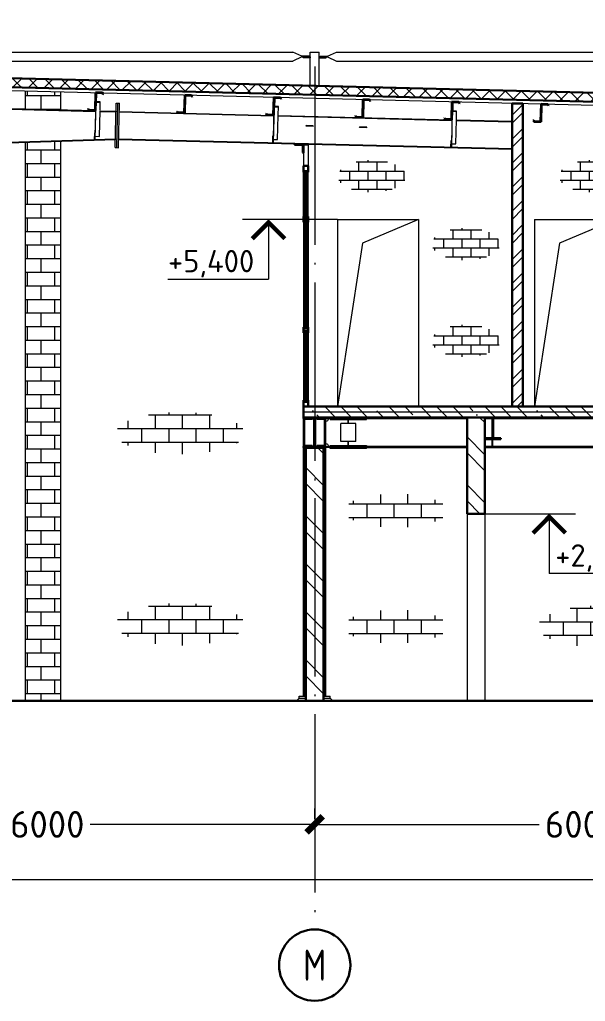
# Model space of a CAD drawing. Extents: x -965262 to 1142518, y -357520 to 71675.
# Drawn here: x -274656 to -268309, y -198866 to -187859 of the extents above; entities that cross this region are included whole.
import ezdxf

# ---------------------------------------------------------------- set-up
doc = ezdxf.new("R2010")
doc.units = 0
doc.header["$LTSCALE"] = 10
doc.linetypes.add('DOTE', pattern=[2.42, 2, -0.2, 0.02, -0.2])
doc.layers.get('0').update_dxf_attribs({"linetype": 'CONTINUOUS', "lineweight": 30})
doc.layers.get('Defpoints').update_dxf_attribs({"linetype": 'CONTINUOUS'})
doc.layers.add('DOTE', color=7, linetype='DOTE', lineweight=9)
doc.styles.add('GOST 2.304', font='isocpeur.ttf', dxfattribs={"width": 0.75, "height": 250})
doc.styles.get("Standard").update_dxf_attribs({"font": 'isocpeur.ttf', "height": 300})
doc.dimstyles.get("Standard").update_dxf_attribs({"dimscale": 100, "dimtxt": 300, "dimasz": 1.8, "dimexe": 1.8, "dimexo": 0.625, "dimgap": 0.9, "dimtad": 0, "dimdec": 0, "dimzin": 0, "dimdsep": 46, "dimtxsty": 'Standard', "dimblk": 'ARCHTICK', "dimcen": 0.9, "dimclrd": 256, "dimclre": 256, "dimclrt": 256, "dimadec": 0, "dimazin": 0, "dimtfac": 1, "dimtdec": 0, "dimtofl": 0, "dimtmove": 0, "dimatfit": 3, "dimfxl": 1, "dimtolj": 1, "dimtzin": 0, "dimlwd": 15, "dimlwe": 15, "dimarcsym": 0})
pattern_1 = [(135, (-339032.66, -366864.93), (-269.4077, -269.4077), []), (135, (-339032.66, -366685.32), (-269.4077, -269.4077), [])]

# ---------------------------------------------------------------- blocks, each defined once
blk = doc.blocks.new('Ось7')
at = {"lineweight": 15}
for p, q in [((1060361, 203785), (1070046, 203785)), ((1070199, 203715), (1070046, 203785)), ((1070330, 203715), (1070199, 203715)), ((1070199, 203715), (1070199, 203701)), ((1070330, 203715), (1070330, 203701)), ((1070346, 203207), (1070346, 203785)), ((1070346, 203785), (1070499, 203785)), ((1070499, 203203), (1070499, 203785)), ((1070515, 203715), (1070515, 203701)), ((1070515, 203715), (1070646, 203715)), ((1070646, 203715), (1070799, 203785)), ((1070646, 203715), (1070646, 203701)), ((1070799, 203785), (1080484, 203785)), ((1060361, 203631), (1070046, 203631)), ((1070199, 203701), (1070046, 203631)), ((1070330, 203701), (1070199, 203701)), ((1070223, 203701), (1070346, 203701)), ((1070223, 203687), (1070223, 203701)), ((1070346, 203687), (1070223, 203687)), ((1070346, 203701), (1070346, 203687)), ((1070623, 203701), (1070499, 203701)), ((1070499, 203701), (1070499, 203687)), ((1070499, 203687), (1070623, 203687)), ((1070515, 203701), (1070646, 203701)), ((1070623, 203687), (1070623, 203701)), ((1070646, 203701), (1070799, 203631)), ((1070799, 203631), (1080484, 203631)), ((1066644, 202928), (1066648, 203060)), ((1066648, 203060), (1066657, 203060)), ((1066657, 203060), (1066653, 202928)), ((1066644, 202928), (1066630, 202344)), ((1066634, 202289), (1066650, 202924)), ((1066643, 202879), (1066649, 202879)), ((1066653, 202928), (1066644, 202928)), ((1066650, 202924), (1066653, 202924)), ((1066721, 202926), (1066653, 202928)), ((1066653, 202924), (1066721, 202922)), ((1066718, 202782), (1066721, 202926)), ((1066979, 202137), (1066998, 202906)), ((1066998, 202906), (1067026, 202906)), ((1067006, 202137), (1067026, 202906)), ((1067006, 202137), (1067026, 202906)), ((1067026, 202906), (1067053, 202905)), ((1067034, 202136), (1067053, 202905)), ((1068178, 202733), (1068185, 203017)), ((1068185, 203017), (1068195, 203017)), ((1068195, 203017), (1068188, 202733)), ((1069720, 202847), (1069723, 202979)), ((1069723, 202979), (1069733, 202979)), ((1069733, 202979), (1069729, 202847)), ((1071254, 202656), (1071261, 202941)), ((1071261, 202941), (1071271, 202940)), ((1071271, 202940), (1071263, 202656)), ((1072796, 202770), (1072799, 202902)), ((1072799, 202902), (1072809, 202902)), ((1072809, 202902), (1072805, 202770)), ((1063641, 202851), (1066640, 202776)), ((1063641, 202837), (1066640, 202762)), ((1066706, 202332), (1066717, 202774)), ((1066717, 202774), (1066994, 202767)), ((1066717, 202760), (1066994, 202753)), ((1066994, 202753), (1066994, 202767)), ((1067050, 202761), (1069716, 202694)), ((1067050, 202752), (1067050, 202761)), ((1067050, 202752), (1069716, 202685)), ((1069720, 202847), (1069706, 202287)), ((1069711, 202233), (1069726, 202843)), ((1069719, 202796), (1069725, 202796)), ((1069729, 202847), (1069720, 202847)), ((1069726, 202843), (1069729, 202843)), ((1069797, 202845), (1069729, 202847)), ((1069729, 202843), (1069797, 202841)), ((1069793, 202700), (1069797, 202845)), ((1072796, 202770), (1072782, 202210)), ((1072787, 202156), (1072802, 202766)), ((1072795, 202719), (1072801, 202719)), ((1072805, 202770), (1072796, 202770)), ((1072802, 202766), (1072805, 202766)), ((1072873, 202768), (1072805, 202770)), ((1072805, 202766), (1072873, 202764)), ((1072869, 202624), (1072873, 202768)), ((1069783, 202278), (1069793, 202693)), ((1069793, 202693), (1072792, 202618)), ((1069793, 202683), (1072792, 202608)), ((1072859, 202201), (1072869, 202616)), ((1072869, 202616), (1073830, 202592)), ((1072869, 202607), (1073830, 202583)), ((1066622, 202280), (1066625, 202395)), ((1066625, 202395), (1066631, 202395)), ((1070275, 202505), (1070276, 202517)), ((1070399, 202502), (1070275, 202505)), ((1070399, 202514), (1070276, 202517)), ((1070399, 202502), (1070399, 202514)), ((1071198, 202482), (1071199, 202494)), ((1071321, 202479), (1071198, 202482)), ((1071322, 202491), (1071199, 202494)), ((1071321, 202479), (1071322, 202491)), ((1061424, 202115), (1066982, 202291)), ((1061424, 202101), (1066982, 202277)), ((1066622, 202280), (1066625, 202280)), ((1066628, 202280), (1066630, 202344)), ((1066628, 202289), (1066634, 202289)), ((1066636, 202334), (1066706, 202332)), ((1066982, 202291), (1066983, 202291)), ((1066982, 202291), (1066982, 202277)), ((1067038, 202290), (1067038, 202278)), ((1067038, 202290), (1073830, 202121)), ((1067038, 202278), (1073830, 202109)), ((1069698, 202224), (1069701, 202339)), ((1069701, 202339), (1069707, 202339)), ((1069705, 202224), (1069706, 202287)), ((1069705, 202233), (1069711, 202233)), ((1069712, 202280), (1069783, 202278)), ((1072774, 202147), (1072777, 202263)), ((1072777, 202263), (1072783, 202262)), ((1072781, 202147), (1072782, 202210)), ((1072788, 202203), (1072859, 202201)), ((1066979, 202137), (1067006, 202137)), ((1067006, 202137), (1067034, 202136)), ((1072781, 202156), (1072787, 202156)), ((1070230, 196983), (1070230, 197463)), ((1070269, 197463), (1070234, 197463)), ((1070234, 197463), (1070234, 197445)), ((1070380, 197463), (1070380, 197445)), ((1070465, 197463), (1070465, 197445)), ((1070611, 197463), (1070576, 197463)), ((1070611, 197463), (1070611, 197445)), ((1070615, 197470), (1070630, 197485)), ((1070615, 196983), (1070615, 197463)), ((1070615, 197463), (1070999, 197463)), ((1070630, 197485), (1070999, 197485)), ((1070660, 197455), (1070661, 197463)), ((1070692, 197463), (1070692, 197445)), ((1070999, 197463), (1070999, 197485)), ((1070999, 197485), (1071007, 197485)), ((1070999, 197463), (1071007, 197463)), ((1071007, 197485), (1073365, 197485)), ((1071007, 197463), (1071007, 197485)), ((1071007, 197463), (1073053, 197463)), ((1071315, 197445), (1071315, 197463)), ((1073361, 197463), (1073494, 197463)), ((1073480, 197463), (1073480, 197126)), ((1073505, 197463), (1075340, 197463)), ((1073634, 197485), (1075211, 197485)), ((1070380, 197445), (1070234, 197445)), ((1070252, 197002), (1070252, 197445)), ((1070416, 197377), (1070402, 197377)), ((1070402, 197377), (1070402, 197070)), ((1070443, 197377), (1070429, 197377)), ((1070443, 197070), (1070443, 197377)), ((1070611, 197445), (1070465, 197445)), ((1070593, 197002), (1070593, 197445)), ((1070615, 197417), (1070623, 197418)), ((1070692, 197445), (1071315, 197445)), ((1071130, 197377), (1070876, 197377)), ((1070876, 197070), (1070876, 197377)), ((1070999, 197377), (1070999, 197445)), ((1071007, 197377), (1071007, 197445)), ((1071130, 197070), (1071130, 197377)), ((1073480, 197405), (1073494, 197405)), ((1073480, 197190), (1073494, 197190)), ((1073480, 197110), (1073480, 196985)), ((1073494, 197110), (1073494, 196985)), ((1070230, 192677), (1070230, 196962)), ((1070380, 197002), (1070234, 197002)), ((1070234, 197002), (1070234, 196983)), ((1070269, 196983), (1070234, 196983)), ((1070234, 196962), (1070234, 196948)), ((1070269, 196948), (1070234, 196948)), ((1070252, 192677), (1070252, 196948)), ((1070380, 197002), (1070380, 196983)), ((1070402, 197070), (1070416, 197070)), ((1070429, 197070), (1070443, 197070)), ((1070611, 197002), (1070465, 197002)), ((1070465, 197002), (1070465, 196983)), ((1070611, 196983), (1070576, 196983)), ((1070611, 196948), (1070576, 196948)), ((1070593, 192677), (1070593, 196948)), ((1070611, 197002), (1070611, 196983)), ((1070611, 196962), (1070611, 196948)), ((1070623, 197029), (1070615, 197030)), ((1070615, 196983), (1070999, 196983)), ((1070630, 196962), (1070615, 196977)), ((1070615, 192677), (1070615, 196962)), ((1070999, 196962), (1070630, 196962)), ((1070661, 196983), (1070660, 196991)), ((1070692, 196983), (1070692, 197002)), ((1070692, 197002), (1071315, 197002)), ((1070692, 196948), (1070692, 196962)), ((1071315, 196948), (1070692, 196948)), ((1071130, 197070), (1070876, 197070)), ((1070999, 197002), (1070999, 197070)), ((1070999, 196983), (1071007, 196983)), ((1070999, 196983), (1070999, 196962)), ((1070999, 196962), (1071007, 196962)), ((1071007, 197002), (1071007, 197070)), ((1071007, 196962), (1071007, 196983)), ((1073053, 196983), (1071007, 196983)), ((1071007, 196962), (1073053, 196962)), ((1071315, 197002), (1071315, 196983)), ((1071315, 196948), (1071315, 196962)), ((1079069, 196983), (1073361, 196983)), ((1073361, 196962), (1079069, 196962)), ((1073494, 196985), (1073480, 196985)), ((1070153, 192639), (1070153, 192677)), ((1070153, 192677), (1070269, 192677)), ((1070153, 192639), (1070269, 192639)), ((1070576, 192677), (1070692, 192677)), ((1070576, 192639), (1070692, 192639)), ((1070692, 192639), (1070692, 192677))]:
    blk.add_line(p, q, dxfattribs=at)
for p, q in [((1070230, 197463), (1070230, 197485)), ((1070230, 197485), (1070269, 197485)), ((1070416, 197463), (1070230, 197463)), ((1070269, 197485), (1070234, 197485)), ((1070416, 196983), (1070416, 197463)), ((1070615, 197463), (1070429, 197463)), ((1070429, 197463), (1070429, 196983)), ((1070611, 197485), (1070576, 197485)), ((1070576, 197485), (1070615, 197485)), ((1070615, 197485), (1070615, 197463)), ((1073365, 197468), (1073365, 197485)), ((1073365, 197485), (1073634, 197485)), ((1073494, 197468), (1073365, 197468)), ((1073494, 197126), (1073494, 197468)), ((1073634, 197468), (1073505, 197468)), ((1073505, 197468), (1073505, 197126)), ((1073634, 197485), (1073634, 197468)), ((1073365, 197110), (1073365, 197126)), ((1073365, 197126), (1073494, 197126)), ((1073634, 197110), (1073365, 197110)), ((1073505, 197126), (1073634, 197126)), ((1073634, 197126), (1073634, 197110)), ((1070230, 196962), (1070230, 196983)), ((1070230, 196983), (1070416, 196983)), ((1070269, 196962), (1070230, 196962)), ((1070269, 196962), (1070234, 196962)), ((1070429, 196983), (1070615, 196983)), ((1070615, 196962), (1070576, 196962)), ((1070611, 196962), (1070576, 196962)), ((1070615, 196983), (1070615, 196962))]:
    blk.add_line(p, q)
for centre, start, end in [((1070615, 197463), 280, 350), ((1070615, 196983), 10, 80)]:
    blk.add_arc(centre, 46.2, start, end, dxfattribs=at)
blk = doc.blocks.new('_ArchTick')
at = {"color": 0, "linetype": 'ByBlock', "lineweight": 0, "const_width": 0.4}
blk.add_lwpolyline([(-0.5, -0.5), (0.5, 0.5)], dxfattribs=at)
blk = doc.blocks.new('*D76')
at = {"lineweight": 15, "transparency": 16777216}
for p, q in [((-277346, -196820), (-277346, -196702)), ((-271346, -196820), (-271346, -196702)), ((-277346, -196882), (-274826, -196882)), ((-271346, -196882), (-273866, -196882))]:
    blk.add_line(p, q, dxfattribs=at)
at = {"layer": 'Defpoints', "color": 0, "lineweight": 15, "transparency": 16777216}
for p in [(-277346, -196882, 1451), (-271346, -196882), (-271346, -196882)]:
    blk.add_point(p, dxfattribs=at)
at = {"lineweight": 15, "transparency": 16777216, "xscale": 180, "yscale": 180, "zscale": 180, "rotation": 180}
blk.add_blockref('_ArchTick', (-277346, -196882), dxfattribs=at)
at = {"lineweight": 15, "transparency": 16777216, "xscale": 180, "yscale": 180, "zscale": 180}
blk.add_blockref('_ArchTick', (-271346, -196882), dxfattribs=at)
at = {"lineweight": 15, "transparency": 16777216, "insert": (-274346, -196882), "char_height": 300, "attachment_point": 5}
blk.add_mtext('\\A1;6000', dxfattribs=at)
blk = doc.blocks.new('*D77')
at = {"lineweight": 15, "transparency": 16777216}
for p, q in [((-271346, -196820), (-271346, -196702)), ((-265346, -196820), (-265346, -196702)), ((-271346, -196882), (-268826, -196882)), ((-265346, -196882), (-267866, -196882))]:
    blk.add_line(p, q, dxfattribs=at)
at = {"layer": 'Defpoints', "color": 0, "lineweight": 15, "transparency": 16777216}
for p in [(-271346, -196882, 1451), (-265346, -196882), (-265346, -196882)]:
    blk.add_point(p, dxfattribs=at)
at = {"lineweight": 15, "transparency": 16777216, "xscale": 180, "yscale": 180, "zscale": 180, "rotation": 180}
blk.add_blockref('_ArchTick', (-271346, -196882), dxfattribs=at)
at = {"lineweight": 15, "transparency": 16777216, "xscale": 180, "yscale": 180, "zscale": 180}
blk.add_blockref('_ArchTick', (-265346, -196882), dxfattribs=at)
at = {"lineweight": 15, "transparency": 16777216, "insert": (-268346, -196882), "char_height": 300, "attachment_point": 5}
blk.add_mtext('\\A1;6000', dxfattribs=at)
blk = doc.blocks.new('*D79')
at = {"lineweight": 15, "transparency": 16777216}
for p, q in [((-301346, -196833), (-301346, -197685)), ((-301346, -197505), (-283431, -197505)), ((-264346, -197505), (-282261, -197505)), ((-264346, -197568), (-264346, -197685))]:
    blk.add_line(p, q, dxfattribs=at)
at = {"layer": 'Defpoints', "color": 0, "lineweight": 15, "transparency": 16777216}
for p in [(-301346, -196770), (-264346, -197505), (-264346, -197505)]:
    blk.add_point(p, dxfattribs=at)
at = {"lineweight": 15, "transparency": 16777216, "xscale": 180, "yscale": 180, "zscale": 180, "rotation": 180}
blk.add_blockref('_ArchTick', (-301346, -197505), dxfattribs=at)
at = {"lineweight": 15, "transparency": 16777216, "xscale": 180, "yscale": 180, "zscale": 180}
blk.add_blockref('_ArchTick', (-264346, -197505), dxfattribs=at)
at = {"lineweight": 15, "transparency": 16777216, "insert": (-282846, -197505), "char_height": 300, "attachment_point": 5}
blk.add_mtext('\\A1;37000', dxfattribs=at)

msp = doc.modelspace()

# ---------------------------------------------------------------- hatches: boundary and pattern name
at = {"lineweight": 15}
h = msp.add_hatch(dxfattribs=at)
h.set_pattern_fill('ANSI37', color=30, scale=40)
h.set_pattern_definition([(45, (-342126.71, -358566.05), (-89.80256, 89.80256), []), (135, (-342126.71, -358566.05), (-89.80256, -89.80256), [])])
h.paths.add_polyline_path([(-301042.5, -187859.2), (-301045, -187959.2), (-264760, -188864.8), (-264757.5, -188764.8)])
h = msp.add_hatch(dxfattribs=at)
h.set_pattern_fill('AR-B816', color=4, scale=0.75)
h.set_pattern_definition([(0, (-339032.66, -366864.93), (0, 152.4), []), (90, (-339032.66, -366864.93), (-152.4, 152.4), [152.4, -152.4])])
h.paths.add_polyline_path([(-274196, -188869.4), (-274196, -188669.3), (-274596, -188659.3), (-274596, -188859.4)])
h.paths.add_polyline_path([(-274196, -189222.7), (-274596, -189235.4), (-274596, -195498.3), (-274196, -195498.3)])
h = msp.add_hatch(dxfattribs=at)
h.set_pattern_fill('ANSI32', color=1, scale=20)
h.set_pattern_definition([(45, (-339032.66, -366864.93), (-134.70384, 134.70384), []), (45, (-338942.86, -366864.93), (-134.70384, 134.70384), [])])
h.paths.add_polyline_path([(-269011, -188798.7), (-269131, -188798.7), (-269131, -192198.3), (-269011, -192198.3)])
h = msp.add_hatch(dxfattribs=at)
h.set_pattern_fill('AR-B816', color=1, scale=0.5)
h.set_pattern_definition([(0, (-271458.76, -187931.24), (0, 101.6), []), (90, (-271458.76, -187931.24), (-101.6, 101.6), [101.6, -101.6])])
edge = h.paths.add_edge_path()
edge.add_ellipse((-270704.1, -189615.4), major_axis=(-381.5, 0), ratio=0.473687, start_angle=0, end_angle=360)
h = msp.add_hatch(dxfattribs=at)
h.set_pattern_fill('AR-B816', color=1, scale=0.5)
h.set_pattern_definition([(0, (-268975.25, -187931.24), (0, 101.6), []), (90, (-268975.25, -187931.24), (-101.6, 101.6), [101.6, -101.6])])
edge = h.paths.add_edge_path()
edge.add_ellipse((-268220.6, -189615.4), major_axis=(-381.5, 0), ratio=0.473687, start_angle=0, end_angle=360)
h = msp.add_hatch(dxfattribs=at)
h.set_pattern_fill('AR-B816', color=1, scale=0.5)
h.set_pattern_definition([(0, (-270403.47, -188690.94), (0, 101.6), []), (90, (-270403.47, -188690.94), (-101.6, 101.6), [101.6, -101.6])])
edge = h.paths.add_edge_path()
edge.add_ellipse((-269648.8, -190375.1), major_axis=(-381.5, 0), ratio=0.473687, start_angle=0, end_angle=360)
h = msp.add_hatch(dxfattribs=at)
h.set_pattern_fill('AR-B816', color=1, scale=0.5)
h.set_pattern_definition([(0, (-270403.47, -189777.47), (0, 101.6), []), (90, (-270403.47, -189777.47), (-101.6, 101.6), [101.6, -101.6])])
edge = h.paths.add_edge_path()
edge.add_ellipse((-269648.8, -191461.6), major_axis=(-381.5, 0), ratio=0.473687, start_angle=0, end_angle=360)
h = msp.add_hatch(dxfattribs=at)
h.set_pattern_fill('AR-B816', color=4, scale=0.75)
h.set_pattern_definition([(0, (-233965.49, -192290.41), (0, 152.4), []), (90, (-233965.49, -192290.41), (-152.4, 152.4), [152.4, -152.4])])
edge = h.paths.add_edge_path()
edge.add_ellipse((-272854.9, -192496), major_axis=(720.5, 0), ratio=0.3284225, start_angle=0, end_angle=360)
h = msp.add_hatch(dxfattribs=at)
h.set_pattern_fill('ANSI35', color=256, scale=40, angle=90)
h.set_pattern_definition([(135, (-339032.66, -366864.93), (-179.60512, -179.60512), []), (135, (-339032.66, -366685.32), (-179.60512, -179.60512), [317.5, -63.5, 0, -63.5])])
h.paths.add_polyline_path([(-271471, -192318.3), (-265011, -192318.3), (-265011, -192198.3), (-271471, -192198.3)])
h = msp.add_hatch(dxfattribs=at)
h.set_pattern_fill('ANSI32', color=4, scale=40, angle=90)
h.set_pattern_definition(pattern_1)
h.paths.add_polyline_path([(-269636, -193398.3), (-269436, -193398.3), (-269436, -192318.3), (-269636, -192318.3)])
h = msp.add_hatch(dxfattribs=at)
h.set_pattern_fill('ANSI32', color=4, scale=40, angle=90)
h.set_pattern_definition(pattern_1)
h.paths.add_polyline_path([(-271446, -195498.3), (-271246, -195498.3), (-271246, -192658.3), (-271446, -192658.3)])
h = msp.add_hatch(dxfattribs=at)
h.set_pattern_fill('AR-B816', color=4, scale=0.75)
h.set_pattern_definition([(0, (-339032.66, -365957.63), (0, 152.4), []), (90, (-339032.66, -365957.63), (-152.4, 152.4), [152.4, -152.4])])
edge = h.paths.add_edge_path()
edge.add_ellipse((-270435.6, -193363.7), major_axis=(576.4, 0), ratio=0.3284225, start_angle=0, end_angle=360)
h = msp.add_hatch(dxfattribs=at)
h.set_pattern_fill('AR-B816', color=4, scale=0.75)
h.set_pattern_definition([(0, (-233965.49, -194434.03), (0, 152.4), []), (90, (-233965.49, -194434.03), (-152.4, 152.4), [152.4, -152.4])])
edge = h.paths.add_edge_path()
edge.add_ellipse((-272854.9, -194639.6), major_axis=(720.5, 0), ratio=0.3284225, start_angle=0, end_angle=360)
h = msp.add_hatch(dxfattribs=at)
h.set_pattern_fill('AR-B816', color=4, scale=0.75)
h.set_pattern_definition([(0, (-339032.66, -367257.63), (0, 152.4), []), (90, (-339032.66, -367257.63), (-152.4, 152.4), [152.4, -152.4])])
edge = h.paths.add_edge_path()
edge.add_ellipse((-270435.6, -194663.7), major_axis=(576.4, 0), ratio=0.3284225, start_angle=0, end_angle=360)
h = msp.add_hatch(dxfattribs=at)
h.set_pattern_fill('AR-B816', color=4, scale=0.75)
h.set_pattern_definition([(0, (-229233.68, -194457.43), (0, 152.4), []), (90, (-229233.68, -194457.43), (-152.4, 152.4), [152.4, -152.4])])
edge = h.paths.add_edge_path()
edge.add_ellipse((-268123.1, -194663), major_axis=(720.5, 0), ratio=0.3284225, start_angle=0, end_angle=360)

# ---------------------------------------------------------------- linework, layer by layer
at = {"color": 30}
for p, q in [((-301042.5, -187859.2, -4711.1), (-264757.5, -188764.8, -4711.1)), ((-301045, -187959.2, -4711.1), (-264760, -188864.8, -4711.1))]:
    msp.add_line(p, q, dxfattribs=at)
at = {"color": 30, "lineweight": 15}
msp.add_line((-301046, -187999.2, -4711.1), (-264761, -188904.8, -4711.1), dxfattribs=at)
at = {"color": 4, "lineweight": 15, "ltscale": 100}
for p, q in [((-274596, -188659.3, -4711.1), (-274596, -188859.4, -4711.1)), ((-274196, -188669.3, -4711.1), (-274196, -188869.4, -4711.1)), ((-274596, -189235.4, -4711.1), (-274596, -195498.3, -4711.1)), ((-274196, -189222.7, -4711.1), (-274196, -195498.3, -4711.1))]:
    msp.add_line(p, q, dxfattribs=at)
for p, q in [((-273809.4, -188874, -4711.1), (-273804.4, -188676.1, -4711.1)), ((-273804.4, -188676.1, -4711.1), (-273728.3, -188678, -4711.1)), ((-273799.5, -188681.3, -4711.1), (-273804.4, -188879.2, -4711.1)), ((-273730.8, -188683, -4711.1), (-273799.5, -188681.3, -4711.1)), ((-273721.2, -188695, -4711.1), (-273730.8, -188683, -4711.1)), ((-273728.3, -188678, -4711.1), (-273717.2, -188691.9, -4711.1)), ((-273717.2, -188691.9, -4711.1), (-273721.2, -188695, -4711.1)), ((-272809.7, -188901.9, -4711.1), (-272804.8, -188704, -4711.1)), ((-272804.8, -188704, -4711.1), (-272728.7, -188705.9, -4711.1)), ((-272799.9, -188709.2, -4711.1), (-272804.8, -188907.1, -4711.1)), ((-272731.2, -188710.9, -4711.1), (-272799.9, -188709.2, -4711.1)), ((-272721.6, -188723, -4711.1), (-272731.2, -188710.9, -4711.1)), ((-272728.7, -188705.9, -4711.1), (-272717.6, -188719.8, -4711.1)), ((-272717.6, -188719.8, -4711.1), (-272721.6, -188723, -4711.1)), ((-271810.1, -188926.9, -4711.1), (-271805.1, -188729, -4711.1)), ((-271805.1, -188729, -4711.1), (-271729, -188730.9, -4711.1)), ((-271800.2, -188734.2, -4711.1), (-271805.1, -188932.1, -4711.1)), ((-271731.5, -188735.9, -4711.1), (-271800.2, -188734.2, -4711.1)), ((-271721.9, -188747.9, -4711.1), (-271731.5, -188735.9, -4711.1)), ((-271729, -188730.9, -4711.1), (-271717.9, -188744.8, -4711.1)), ((-271717.9, -188744.8, -4711.1), (-271721.9, -188747.9, -4711.1)), ((-270810.4, -188951.8, -4711.1), (-270805.4, -188753.9, -4711.1)), ((-270805.4, -188753.9, -4711.1), (-270729.3, -188755.8, -4711.1)), ((-270800.5, -188759.1, -4711.1), (-270805.4, -188957, -4711.1)), ((-270731.8, -188760.8, -4711.1), (-270800.5, -188759.1, -4711.1)), ((-270722.2, -188772.9, -4711.1), (-270731.8, -188760.8, -4711.1)), ((-270729.3, -188755.8, -4711.1), (-270718.2, -188769.7, -4711.1)), ((-273891.6, -188863.4, -4711.1), (-273887.6, -188860.2, -4711.1)), ((-273880.5, -188877.3, -4711.1), (-273891.6, -188863.4, -4711.1)), ((-273887.6, -188860.2, -4711.1), (-273878, -188872.2, -4711.1)), ((-273804.4, -188879.2, -4711.1), (-273880.5, -188877.3, -4711.1)), ((-273878, -188872.2, -4711.1), (-273809.4, -188874, -4711.1)), ((-270718.2, -188769.7, -4711.1), (-270722.2, -188772.9, -4711.1)), ((-269810.7, -188976.8, -4711.1), (-269805.7, -188778.9, -4711.1)), ((-269805.7, -188778.9, -4711.1), (-269729.6, -188780.8, -4711.1)), ((-269800.8, -188784.1, -4711.1), (-269805.7, -188982, -4711.1)), ((-269732.1, -188785.8, -4711.1), (-269800.8, -188784.1, -4711.1)), ((-269722.5, -188797.8, -4711.1), (-269732.1, -188785.8, -4711.1)), ((-269729.6, -188780.8, -4711.1), (-269718.6, -188794.7, -4711.1)), ((-269718.6, -188794.7, -4711.1), (-269722.5, -188797.8, -4711.1)), ((-268811, -189001.7, -4711.1), (-268806.1, -188803.8, -4711.1)), ((-268806.1, -188803.8, -4711.1), (-268729.9, -188805.7, -4711.1)), ((-268801.1, -188809, -4711.1), (-268806, -189006.9, -4711.1)), ((-268732.4, -188810.7, -4711.1), (-268801.1, -188809, -4711.1)), ((-268722.8, -188822.8, -4711.1), (-268732.4, -188810.7, -4711.1)), ((-268729.9, -188805.7, -4711.1), (-268718.9, -188819.6, -4711.1)), ((-268718.9, -188819.6, -4711.1), (-268722.8, -188822.8, -4711.1)), ((-272892, -188891.3, -4711.1), (-272888, -188888.2, -4711.1)), ((-272880.9, -188905.2, -4711.1), (-272892, -188891.3, -4711.1)), ((-272888, -188888.2, -4711.1), (-272878.4, -188900.2, -4711.1)), ((-272804.8, -188907.1, -4711.1), (-272880.9, -188905.2, -4711.1)), ((-272878.4, -188900.2, -4711.1), (-272809.7, -188901.9, -4711.1)), ((-271892.3, -188916.3, -4711.1), (-271888.3, -188913.1, -4711.1)), ((-271881.2, -188930.2, -4711.1), (-271892.3, -188916.3, -4711.1)), ((-271888.3, -188913.1, -4711.1), (-271878.7, -188925.1, -4711.1)), ((-271805.1, -188932.1, -4711.1), (-271881.2, -188930.2, -4711.1)), ((-271878.7, -188925.1, -4711.1), (-271810.1, -188926.9, -4711.1)), ((-270892.6, -188941.2, -4711.1), (-270888.6, -188938.1, -4711.1)), ((-270881.5, -188955.1, -4711.1), (-270892.6, -188941.2, -4711.1)), ((-270888.6, -188938.1, -4711.1), (-270879, -188950.1, -4711.1)), ((-270805.4, -188957, -4711.1), (-270881.5, -188955.1, -4711.1)), ((-270879, -188950.1, -4711.1), (-270810.4, -188951.8, -4711.1)), ((-269892.9, -188966.2, -4711.1), (-269888.9, -188963, -4711.1)), ((-269881.8, -188980.1, -4711.1), (-269892.9, -188966.2, -4711.1)), ((-269888.9, -188963, -4711.1), (-269879.3, -188975, -4711.1)), ((-269805.7, -188982, -4711.1), (-269881.8, -188980.1, -4711.1)), ((-269879.3, -188975, -4711.1), (-269810.7, -188976.8, -4711.1)), ((-268893.2, -188991.1, -4711.1), (-268889.3, -188988, -4711.1)), ((-268889.3, -188988, -4711.1), (-268879.7, -189000, -4711.1)), ((-268882.1, -189005, -4711.1), (-268893.2, -188991.1, -4711.1)), ((-268806, -189006.9, -4711.1), (-268882.1, -189005, -4711.1)), ((-268879.7, -189000, -4711.1), (-268811, -189001.7, -4711.1)), ((-271471, -189254.5, -4711.1), (-271571, -189254.5, -4711.1)), ((-271571, -189254.5, -4711.1), (-271571, -189257.5, -4711.1)), ((-271490, -189261.5, -4711.1), (-271567, -189261.5, -4711.1)), ((-271478, -189273.5, -4711.1), (-271478, -189350.5, -4711.1)), ((-271471, -189254.5, -4711.1), (-271471, -189354.5, -4711.1)), ((-271474, -189354.5, -4711.1), (-271471, -189354.5, -4711.1))]:
    msp.add_line(p, q)
at = {"color": 1, "ltscale": 100}
for p, q in [((-269131, -188798.7, -4711.1), (-269131, -192198.3, -4711.1)), ((-269011, -188798.7, -4711.1), (-269011, -192198.3, -4711.1))]:
    msp.add_line(p, q, dxfattribs=at)
at = {"color": 1}
for p, q in [((-269011, -188798.7, -4711.1), (-269131, -188798.7, -4711.1)), ((-269131, -192198.3, -4711.1), (-269011, -192198.3, -4711.1))]:
    msp.add_line(p, q, dxfattribs=at)
at = {"color": 3, "lineweight": 15}
for p, q in [((-271471, -189261.5, -4711.1), (-271471, -189498.3, -4711.1)), ((-271471, -189261.5, -4711.1), (-271421, -189261.5, -4711.1)), ((-271421, -189261.5, -4711.1), (-271421, -189498.3, -4711.1)), ((-271471, -190066.9, -4711.1), (-271471, -189569.6, -4711.1)), ((-271421, -190066.9, -4711.1), (-271421, -189569.6, -4711.1)), ((-271471, -190129.6, -4711.1), (-271471, -191306.9, -4711.1)), ((-271421, -190129.6, -4711.1), (-271421, -191306.9, -4711.1)), ((-271471, -191369.6, -4711.1), (-271471, -192126.9, -4711.1)), ((-271421, -191369.6, -4711.1), (-271421, -192126.9, -4710.6))]:
    msp.add_line(p, q, dxfattribs=at)
at = {"color": 3}
for p, q in [((-271421, -189498.3, -4711.1), (-271471, -189498.3, -4711.1)), ((-271471, -189569.6, -4711.1), (-271471, -189498.3, -4711.1)), ((-271421, -189569.6, -4711.1), (-271421, -189498.3, -4711.1)), ((-271456, -189578.3, -4711.1), (-271471, -189569.6, -4711.1)), ((-271456, -189558.3, -4711.1), (-271436, -189558.3, -4711.1)), ((-271456, -190083.3, -4711.1), (-271456, -189558.3, -4711.1)), ((-271436, -189558.3, -4711.1), (-271421, -189558.3, -4711.1)), ((-271436, -190083.3, -4711.1), (-271436, -189558.3, -4711.1)), ((-271436, -189578.3, -4711.1), (-271421, -189569.6, -4711.1)), ((-271456, -190058.3, -4711.1), (-271471, -190066.9, -4711.1)), ((-271471, -190066.9, -4711.1), (-271471, -190129.6, -4711.1)), ((-271456, -190083.3, -4711.1), (-271436, -190083.3, -4711.1)), ((-271436, -190058.3, -4711.1), (-271421, -190066.9, -4711.1)), ((-271436, -190083.3, -4711.1), (-271421, -190083.3, -4711.1)), ((-271421, -190066.9, -4711.1), (-271421, -190129.6, -4711.1)), ((-271456, -190138.3, -4711.1), (-271471, -190129.6, -4711.1)), ((-271456, -190113.3, -4711.1), (-271456, -191323.3, -4711.1)), ((-271456, -190113.3, -4711.1), (-271436, -190113.3, -4711.1)), ((-271436, -190113.3, -4711.1), (-271436, -191323.3, -4711.1)), ((-271436, -190113.3, -4711.1), (-271421, -190113.3, -4711.1)), ((-271436, -190138.3, -4711.1), (-271421, -190129.6, -4711.1)), ((-271456, -191298.3, -4711.1), (-271471, -191306.9, -4711.1)), ((-271436, -191298.3, -4711.1), (-271421, -191306.9, -4711.1)), ((-271471, -191306.9, -4711.1), (-271471, -191369.6, -4711.1)), ((-271456, -191378.3, -4711.1), (-271471, -191369.6, -4711.1)), ((-271456, -191323.3, -4711.1), (-271436, -191323.3, -4711.1)), ((-271456, -191353.3, -4711.1), (-271456, -192143.3, -4711.1)), ((-271456, -191353.3, -4711.1), (-271436, -191353.3, -4711.1)), ((-271436, -191323.3, -4711.1), (-271421, -191323.3, -4711.1)), ((-271436, -191353.3, -4711.1), (-271436, -192143.3, -4711.1)), ((-271436, -191353.3, -4711.1), (-271421, -191353.3, -4711.1)), ((-271436, -191378.3, -4711.1), (-271421, -191369.6, -4711.1)), ((-271421, -191306.9, -4711.1), (-271421, -191369.6, -4711.1)), ((-271456, -192118.3, -4711.1), (-271471, -192126.9, -4711.1)), ((-271471, -192126.9, -4711.1), (-271471, -192198.3, -4711.1)), ((-271456, -192143.3, -4711.1), (-271436, -192143.3, -4711.1)), ((-271436, -192118.3, -4711.1), (-271421, -192126.9, -4711.1)), ((-271436, -192143.3, -4711.1), (-271421, -192143.3, -4711.1)), ((-271421, -192198.3, -6162.4), (-271421, -192126.9, -4711.1)), ((-271471, -192198.3, -4711.1), (-271421, -192198.3, -6162.4))]:
    msp.add_line(p, q, dxfattribs=at)
at = {"lineweight": 15}
for p, q in [((-271091, -190098.3, -4711.1), (-272156.1, -190098.3, -4711.1)), ((-271862.6, -190098.3, -4711.1), (-271862.6, -190767.6, -4711.1)), ((-271471, -192258.3, -4711.1), (-265011, -192258.3, -4711.1)), ((-269436, -193398.3, -4711.1), (-268420.1, -193398.3, -4711.1)), ((-268713.6, -193398.3, -4711.1), (-268713.6, -194067.6, -4711.1)), ((-271521, -195468.3, -4711.1), (-271549.8, -195497, -4711.1)), ((-271171, -195468.3, -4711.1), (-271142.3, -195497, -4711.1))]:
    msp.add_line(p, q, dxfattribs=at)
at = {"color": 1, "lineweight": 15, "ltscale": 100}
for p, q in [((-271091, -190098.3, -4711.1), (-271091, -192198.3, -4711.1)), ((-270181, -190098.3, -4711.1), (-270181, -192198.3, -4711.1)), ((-268881, -190098.3, -4711.1), (-268881, -192198.3, -4711.1))]:
    msp.add_line(p, q, dxfattribs=at)
at = {"color": 1, "lineweight": 15}
for p, q in [((-271091, -190098.3, -4711.1), (-270181, -190098.3, -4711.1)), ((-270181, -190098.3, -4711.1), (-270809, -190365.3, -4711.1)), ((-268881, -190098.3, -4711.1), (-267971, -190098.3, -4711.1)), ((-267971, -190098.3, -4711.1), (-268599, -190365.3, -4711.1)), ((-270809, -190365.3, -4711.1), (-271091, -192198.3, -4711.1)), ((-268599, -190365.3, -4711.1), (-268881, -192198.3, -4711.1))]:
    msp.add_line(p, q, dxfattribs=at)
at = {"lineweight": 15, "ltscale": 0.3}
for p, q in [((-272995, -190767.6, -4711.1), (-271862.6, -190767.6, -4711.1)), ((-267710.2, -194067.6, -4711.1), (-268713.6, -194067.6, -4711.1))]:
    msp.add_line(p, q, dxfattribs=at)
at = {"color": 4, "ltscale": 100}
for p, q in [((-269636, -192318.3, -4711.1), (-269636, -193398.3, -4711.1)), ((-269436, -192318.3, -4711.1), (-269436, -193398.3, -4711.1)), ((-271446, -192658.3, -4711.1), (-271446, -195498.3, -4711.1)), ((-271246, -192658.3, -4711.1), (-271246, -195498.3, -4711.1))]:
    msp.add_line(p, q, dxfattribs=at)
at = {"color": 4}
for p, q in [((-269636, -192318.3, -4711.1), (-269436, -192318.3, -4711.1)), ((-271446, -192658.3, -4711.1), (-271246, -192658.3, -4711.1)), ((-269636, -193398.3, -4711.1), (-269436, -193398.3, -4711.1)), ((-271446, -195498.3, -4711.1), (-271246, -195498.3, -4711.1))]:
    msp.add_line(p, q, dxfattribs=at)
at = {"color": 4, "lineweight": 15}
for p, q in [((-269636, -193398.3, -4711.1), (-269636, -195498.3, -4711.1)), ((-269436, -193398.3, -4711.1), (-269436, -195498.3, -4711.1)), ((-269636, -195498.3, -4711.1), (-269436, -195498.3, -4711.1))]:
    msp.add_line(p, q, dxfattribs=at)
at = {"extrusion": (1.83697e-16, 0, -1)}
msp.add_line((-336756, -195498.3, -4711.1), (-264911, -195498.3, -4711.1), dxfattribs=at)
at = {"lineweight": 15, "const_width": 50, "elevation": -4711.1}
for points in [[(-272044.9, -190315.9), (-271862.6, -190133.6), (-271680.2, -190315.9)], [(-268531.3, -193615.9), (-268713.6, -193433.6), (-268895.9, -193615.9)]]:
    msp.add_lwpolyline(points, dxfattribs=at)
at = {"elevation": -4711.1}
msp.add_lwpolyline([(-271471, -192318.3), (-265011, -192318.3), (-265011, -192198.3), (-271471, -192198.3)], close=True, dxfattribs=at)
for centre, radius, start, end in [((-271567, -189257.5, -4711.1), 4, 180, 270), ((-271490, -189273.5, -4711.1), 12, 0, 90), ((-271474, -189350.5, -4711.1), 4, 180, 270)]:
    msp.add_arc(centre, radius, start, end)
at = {"layer": 'DOTE', "ltscale": 100}
for p, q in [((-271346, -188385.4, -4711.1), (-271346, -198059.6, -4711.1)), ((-271346, -198859.6, -4711.1), (-271346, -198866.2, -4711.1))]:
    msp.add_line(p, q, dxfattribs=at)
at = {"layer": 'DOTE', "linetype": 'Continuous', "lineweight": 30}
msp.add_circle((-271346, -198459.6, -4711.1), 400, dxfattribs=at)

# ---------------------------------------------------------------- block references
at = {"color": 6, "xscale": 0.65, "yscale": 0.65, "zscale": 0.65}
msp.add_blockref('Ось7', (-967120.7, -320683.5, -4711.1), dxfattribs=at)

# ---------------------------------------------------------------- texts
at = {"style": 'GOST 2.304'}
for s, p in [('+5,400', (-272992.2, -190691.7, -4711.1)), ('+2,100', (-268647.2, -193991.7, -4711.1))]:
    msp.add_text(s, height=250, dxfattribs=at).set_placement(p)
at = {"layer": 'DOTE', "linetype": 'Continuous', "lineweight": 30, "ltscale": 100, "insert": (-271346, -198459.6, -4711.1), "char_height": 350, "width": 800, "attachment_point": 5, "style": 'GOST 2.304'}
msp.add_mtext('М', dxfattribs=at)

# ---------------------------------------------------------------- dimensions: what is measured, and where the dimension line sits
at = {"lineweight": 15}
for base, p1, p2, picture, middle in [((-271346, -196882.3, -4711.1), (-277346, -196882.3, -3259.8), (-271346, -196882.3, -4711.1), '*D76', (-274346, -196882.3, -4711.1)), ((-265346, -196882.3, -4711.1), (-271346, -196882.3, -3259.8), (-265346, -196882.3, -4711.1), '*D77', (-268346, -196882.3, -4711.1)), ((-264346, -197505.1, -3259.8), (-301346, -196770.1, -3259.8), (-264346, -197505.1, -3259.8), '*D79', (-282846, -197505.1, -3259.8))]:
    dim = msp.add_linear_dim(base=base, p1=p1, p2=p2, dimstyle='Standard', dxfattribs=at)
    dim.commit()
    dim.dimension.update_dxf_attribs({"geometry": picture, "text_midpoint": middle})

doc.saveas('drawing.dxf')
